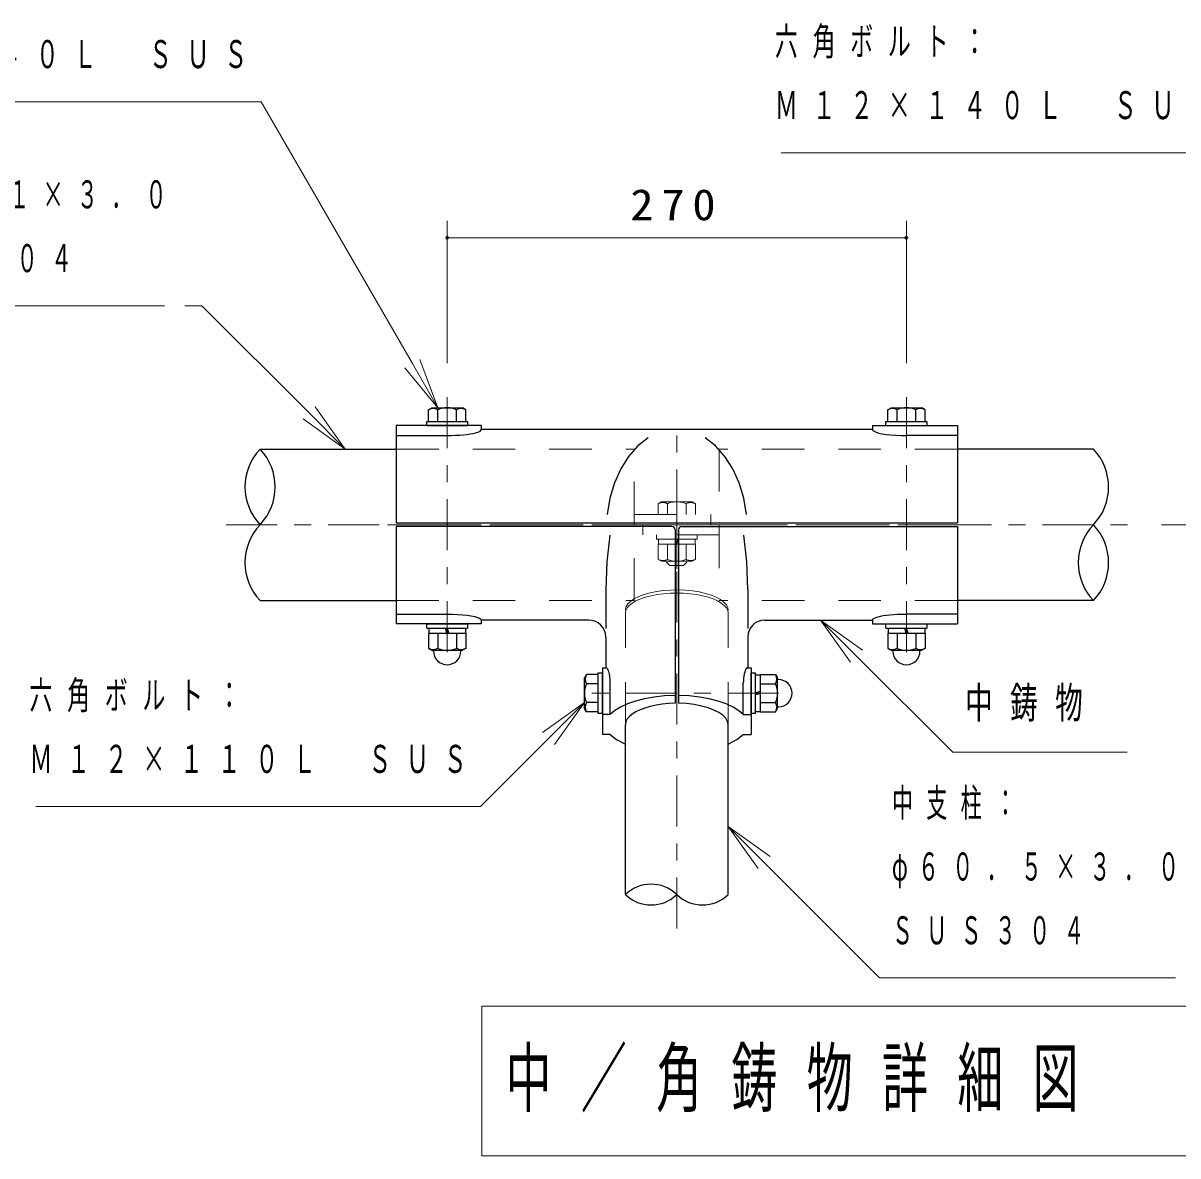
# Model space of a CAD drawing. Units: millimetres on the paper, scale 1:50, with parts at other scales. Extents: x 197 to 617, y 140 to 437.
# Drawn here: x 387.1 to 455, y 291.5 to 358.1 of the extents above; entities that cross this region are included whole.
import ezdxf

# ---------------------------------------------------------------- set-up
doc = ezdxf.new("R2010")
doc.units = ezdxf.units.MM
doc.linetypes.add('USER1', pattern=[4.5, 2.5, -2])
doc.linetypes.add('USER2', pattern=[6, 3, -1, 1, -1])
doc.layers.add('線', color=2, linetype='Continuous', lineweight=25)
doc.layers.add('補助', color=2, linetype='Continuous', lineweight=13)
doc.styles.add('ＭＳ ゴシック', font='')
doc.styles.get('ＭＳ ゴシック').set_extended_font_data('MS Gothic')

# ---------------------------------------------------------------- blocks, each defined once
blk = doc.blocks.new('dimension_origin')
at = {"color": 0, "linetype": 'Continuous', "lineweight": -2}
blk.add_circle((0, 0), 1.25, dxfattribs=at)

msp = doc.modelspace()

# ---------------------------------------------------------------- linework, layer by layer
at = {"layer": '線'}
for p, q in [((410.95, 335.352), (411.147, 335.466)), ((411.147, 335.466), (412.947, 335.466)), ((413.144, 335.352), (412.947, 335.466)), ((437.95, 335.352), (438.147, 335.466)), ((438.147, 335.466), (439.947, 335.466)), ((440.144, 335.352), (439.947, 335.466)), ((410.95, 334.666), (410.95, 335.352)), ((411.498, 334.666), (411.498, 335.352)), ((412.595, 334.666), (412.595, 335.352)), ((413.144, 334.666), (413.144, 335.352)), ((437.95, 334.666), (437.95, 335.352)), ((438.498, 334.666), (438.498, 335.352)), ((439.595, 334.666), (439.595, 335.352)), ((440.144, 334.666), (440.144, 335.352)), ((410.847, 334.666), (413.247, 334.666)), ((410.847, 334.416), (410.847, 334.666)), ((410.847, 334.416), (413.247, 334.416)), ((410.95, 334.666), (413.144, 334.666)), ((413.247, 334.666), (413.247, 334.416)), ((437.847, 334.666), (440.247, 334.666)), ((437.847, 334.416), (437.847, 334.666)), ((437.847, 334.416), (440.247, 334.416)), ((437.95, 334.666), (440.144, 334.666)), ((440.247, 334.666), (440.247, 334.416)), ((409.047, 333.836), (412.047, 333.836)), ((442.047, 333.836), (439.047, 333.836)), ((409.047, 328.691), (442.047, 328.691)), ((425.247, 328.481), (409.047, 328.481)), ((425.447, 328.281), (425.447, 318.103)), ((425.647, 328.281), (425.647, 318.103)), ((425.847, 328.481), (442.047, 328.481)), ((421.372, 324.779), (421.372, 322.481)), ((429.722, 324.779), (429.722, 322.481)), ((409.047, 323.335), (412.047, 323.335)), ((442.047, 323.335), (439.047, 323.335)), ((410.847, 322.756), (413.247, 322.756)), ((410.847, 322.506), (410.847, 322.756)), ((413.247, 322.756), (413.247, 322.506)), ((437.847, 322.756), (440.247, 322.756)), ((437.847, 322.506), (437.847, 322.756)), ((440.247, 322.756), (440.247, 322.506)), ((410.847, 322.506), (413.247, 322.506)), ((410.95, 322.206), (413.144, 322.206)), ((410.95, 322.206), (410.95, 321.319)), ((410.972, 322.506), (413.122, 322.506)), ((410.972, 322.506), (410.972, 322.206)), ((410.972, 322.206), (413.122, 322.206)), ((411.498, 322.206), (411.498, 321.319)), ((412.03, 322.206), (411.949, 322.506)), ((412.144, 322.206), (412.063, 322.506)), ((412.595, 322.206), (412.595, 321.319)), ((413.122, 322.506), (413.122, 322.206)), ((413.144, 322.206), (413.144, 321.319)), ((437.847, 322.506), (440.247, 322.506)), ((437.95, 322.206), (440.144, 322.206)), ((437.95, 322.206), (437.95, 321.319)), ((437.972, 322.506), (440.122, 322.506)), ((437.972, 322.506), (437.972, 322.206)), ((437.972, 322.206), (440.122, 322.206)), ((438.498, 322.206), (438.498, 321.319)), ((439.03, 322.206), (438.949, 322.506)), ((439.144, 322.206), (439.063, 322.506)), ((439.595, 322.206), (439.595, 321.319)), ((440.122, 322.506), (440.122, 322.206)), ((440.144, 322.206), (440.144, 321.319)), ((410.95, 321.319), (411.147, 321.206)), ((411.147, 321.206), (412.947, 321.206)), ((411.247, 321.156), (411.247, 321.206)), ((412.847, 321.156), (412.847, 321.206)), ((413.144, 321.319), (412.947, 321.206)), ((437.95, 321.319), (438.147, 321.206)), ((438.147, 321.206), (439.947, 321.206)), ((438.247, 321.156), (438.247, 321.206)), ((439.847, 321.156), (439.847, 321.206)), ((440.144, 321.319), (439.947, 321.206)), ((420.922, 317.48), (420.922, 319.88)), ((420.922, 319.88), (421.172, 319.88)), ((421.172, 317.48), (421.172, 319.88)), ((429.922, 317.48), (429.922, 319.88)), ((429.922, 319.88), (430.172, 319.88)), ((430.172, 317.48), (430.172, 319.88)), ((420.235, 319.777), (420.122, 319.58)), ((420.122, 317.78), (420.122, 319.58)), ((420.922, 319.777), (420.235, 319.777)), ((420.922, 319.229), (420.235, 319.229)), ((420.922, 317.583), (420.922, 319.777)), ((421.635, 317.425), (421.635, 319.266)), ((429.458, 317.425), (429.458, 319.266)), ((430.172, 317.605), (430.172, 319.755)), ((430.172, 319.755), (430.472, 319.755)), ((430.472, 317.583), (430.472, 319.777)), ((430.472, 319.777), (431.358, 319.777)), ((430.472, 317.605), (430.472, 319.755)), ((430.472, 319.229), (431.358, 319.229)), ((431.358, 319.777), (431.472, 319.58)), ((431.472, 317.78), (431.472, 319.58)), ((431.522, 319.48), (431.472, 319.48)), ((430.472, 318.777), (430.172, 318.697)), ((430.472, 318.663), (430.172, 318.583)), ((420.235, 317.583), (420.122, 317.78)), ((420.922, 318.132), (420.235, 318.132)), ((430.472, 318.132), (431.358, 318.132)), ((431.358, 317.583), (431.472, 317.78)), ((431.522, 317.88), (431.472, 317.88)), ((420.922, 317.583), (420.235, 317.583)), ((421.172, 317.48), (420.922, 317.48)), ((430.172, 317.48), (429.922, 317.48)), ((430.172, 317.605), (430.472, 317.605)), ((430.472, 317.583), (431.358, 317.583))]:
    msp.add_line(p, q, dxfattribs=at)
at = {"layer": '線', "color": 1, "linetype": 'USER2', "lineweight": 13}
for p, q in [((412.047, 321.086), (412.047, 336.086)), ((439.047, 336.086), (439.047, 321.086)), ((425.547, 304.839), (425.547, 334.691)), ((425.547, 326.586), (425.547, 331.186)), ((425.547, 330.586), (425.547, 325.986)), ((399.047, 328.586), (452.047, 328.586)), ((408.547, 328.586), (442.547, 328.586)), ((454.047, 328.586), (480.547, 328.586)), ((425.547, 323.387), (425.547, 324.753)), ((431.547, 318.68), (419.547, 318.68))]:
    msp.add_line(p, q, dxfattribs=at)
at = {"layer": '線', "color": 7}
for p, q in [((414.047, 334.416), (409.047, 334.416)), ((409.047, 334.416), (409.047, 328.691)), ((414.047, 334.416), (414.047, 334.191)), ((437.047, 334.191), (414.047, 334.191)), ((437.047, 334.416), (437.047, 334.191)), ((437.047, 334.416), (442.047, 334.416)), ((442.047, 334.416), (442.047, 328.691)), ((401.047, 333.041), (409.047, 333.041)), ((450.047, 333.041), (442.047, 333.041)), ((409.047, 328.481), (409.047, 322.756)), ((442.047, 328.481), (442.047, 322.756)), ((401.047, 324.131), (409.047, 324.131)), ((450.047, 324.131), (442.047, 324.131)), ((414.047, 322.756), (409.047, 322.756)), ((414.047, 322.981), (414.047, 322.756)), ((420.147, 322.981), (414.047, 322.981)), ((420.372, 322.981), (420.147, 322.981)), ((430.722, 322.981), (430.947, 322.981)), ((430.947, 322.981), (437.047, 322.981)), ((437.047, 322.981), (437.047, 322.756)), ((437.047, 322.756), (442.047, 322.756)), ((421.372, 321.981), (421.372, 320.18)), ((429.722, 321.981), (429.722, 320.18)), ((421.172, 320.18), (421.372, 320.18)), ((421.172, 320.18), (421.172, 317.425)), ((429.711, 320.18), (429.922, 320.18)), ((429.922, 320.18), (429.922, 317.425)), ((421.635, 317.425), (421.172, 317.425)), ((421.172, 317.425), (421.172, 316.253)), ((429.458, 317.425), (429.922, 317.425)), ((429.922, 317.425), (429.922, 316.253)), ((422.522, 306.839), (422.522, 316.839)), ((428.572, 306.839), (428.572, 316.839)), ((421.635, 316.253), (421.172, 316.253)), ((429.458, 316.253), (429.922, 316.253))]:
    msp.add_line(p, q, dxfattribs=at)
at = {"layer": '線', "color": 4, "linetype": 'USER1', "lineweight": 13}
for p, q in [((409.047, 333.041), (423.047, 333.041)), ((423.047, 324.131), (423.047, 333.041)), ((428.047, 333.041), (428.047, 324.131)), ((442.047, 333.041), (428.047, 333.041)), ((424.45, 329.822), (424.647, 329.936)), ((424.45, 329.186), (424.45, 329.822)), ((426.447, 329.936), (424.647, 329.936)), ((424.998, 329.186), (424.998, 329.822)), ((426.095, 329.186), (426.095, 329.822)), ((426.644, 329.822), (426.447, 329.936)), ((426.644, 329.186), (426.644, 329.822)), ((423.047, 329.186), (427.547, 329.186)), ((427.547, 328.586), (427.547, 329.186)), ((423.047, 328.586), (427.547, 328.586)), ((423.547, 328.586), (423.547, 327.986)), ((428.047, 328.586), (423.547, 328.586)), ((428.047, 327.986), (423.547, 327.986)), ((424.347, 327.736), (424.347, 327.986)), ((426.747, 327.986), (426.747, 327.736)), ((424.347, 327.736), (426.747, 327.736)), ((424.45, 327.436), (426.644, 327.436)), ((424.45, 327.436), (424.45, 326.549)), ((424.472, 327.736), (424.472, 327.436)), ((424.472, 327.436), (426.622, 327.436)), ((424.998, 327.436), (424.998, 326.549)), ((425.53, 327.436), (425.449, 327.736)), ((425.644, 327.436), (425.563, 327.736)), ((426.095, 327.436), (426.095, 326.549)), ((426.622, 327.736), (426.622, 327.436)), ((426.644, 327.436), (426.644, 326.549)), ((424.45, 326.549), (424.647, 326.436)), ((424.647, 326.436), (426.447, 326.436)), ((424.947, 326.386), (425.147, 326.186)), ((425.947, 326.186), (425.147, 326.186)), ((426.147, 326.386), (425.947, 326.186)), ((426.644, 326.549), (426.447, 326.436)), ((409.047, 324.131), (423.047, 324.131)), ((442.047, 324.131), (428.047, 324.131)), ((422.522, 316.839), (422.522, 323.387)), ((428.572, 316.839), (428.572, 323.387))]:
    msp.add_line(p, q, dxfattribs=at)
at = {"layer": '線', "color": 7, "lineweight": 13}
for p, q in [((414.076, 300.27), (414.076, 291.47)), ((484.376, 300.27), (414.076, 300.27)), ((414.076, 291.47), (484.376, 291.47))]:
    msp.add_line(p, q, dxfattribs=at)
at = {"layer": '線'}
for points in [[(412.047, 333.836), (412.294, 333.839), (412.538, 333.847), (412.774, 333.861), (412.998, 333.879), (413.209, 333.902), (413.401, 333.93), (413.573, 333.962), (413.721, 333.997), (413.843, 334.035), (413.938, 334.076), (414.004, 334.118), (414.04, 334.161), (414.045, 334.176), (414.047, 334.191)], [(437.047, 334.191), (437.071, 334.135), (437.144, 334.081), (437.265, 334.03), (437.429, 333.982), (437.632, 333.94), (437.871, 333.904), (438.139, 333.875), (438.429, 333.854), (438.734, 333.841), (439.047, 333.836)], [(423.871, 333.691), (423.261, 333.219), (422.716, 332.61), (422.251, 331.88), (421.88, 331.051), (421.612, 330.146), (421.456, 329.191)], [(429.637, 329.191), (429.481, 330.146), (429.214, 331.051), (428.842, 331.88), (428.377, 332.61), (427.832, 333.219), (427.222, 333.691)], [(421.61, 327.981), (421.432, 326.402), (421.372, 324.779)], [(429.722, 324.779), (429.661, 326.402), (429.483, 327.981)], [(412.047, 323.335), (412.359, 323.33), (412.665, 323.317), (412.955, 323.296), (413.222, 323.267), (413.461, 323.231), (413.665, 323.189), (413.829, 323.141), (413.949, 323.09), (414.022, 323.036), (414.047, 322.981)], [(437.047, 322.981), (437.06, 323.022), (437.102, 323.063), (437.17, 323.103), (437.265, 323.141), (437.384, 323.177), (437.526, 323.211), (437.689, 323.241), (437.871, 323.267), (438.069, 323.29), (438.281, 323.308), (438.504, 323.321), (438.734, 323.33), (438.89, 323.334), (439.047, 323.335)], [(421.635, 319.266), (421.633, 319.379), (421.627, 319.49), (421.617, 319.598), (421.603, 319.701), (421.586, 319.797), (421.566, 319.885), (421.542, 319.964), (421.516, 320.031), (421.487, 320.087), (421.457, 320.131), (421.426, 320.161), (421.393, 320.177), (421.382, 320.179), (421.372, 320.18)], [(429.732, 320.18), (429.689, 320.174), (429.648, 320.144), (429.608, 320.092), (429.572, 320.018), (429.539, 319.925), (429.511, 319.815), (429.488, 319.691), (429.472, 319.555), (429.461, 319.413), (429.458, 319.266)], [(425.447, 318.103), (425.061, 318.078), (424.685, 318.036), (424.326, 317.976), (423.987, 317.9), (423.674, 317.809), (423.391, 317.703), (423.143, 317.586), (422.932, 317.457), (422.763, 317.319), (422.637, 317.175), (422.557, 317.025), (422.523, 316.873), (422.522, 316.856), (422.522, 316.839)], [(428.572, 316.839), (428.537, 317.025), (428.432, 317.207), (428.26, 317.381), (428.025, 317.544), (427.732, 317.691), (427.386, 317.82), (426.996, 317.927), (426.57, 318.011), (426.117, 318.07), (425.647, 318.103)]]:
    msp.add_lwpolyline(points, dxfattribs=at)
at = {"layer": '線', "color": 4, "linetype": 'USER1', "lineweight": 13}
for points in [[(428.571, 323.556), (428.546, 323.723), (428.461, 323.887), (428.318, 324.044), (428.119, 324.192), (427.869, 324.328), (427.572, 324.449), (427.234, 324.552), (426.863, 324.635), (426.465, 324.697), (426.049, 324.736), (425.623, 324.752), (425.195, 324.745), (424.775, 324.713), (424.369, 324.659), (423.988, 324.584), (423.637, 324.487), (423.325, 324.373), (423.058, 324.242), (422.84, 324.098), (422.676, 323.944), (422.57, 323.782), (422.524, 323.615), (422.522, 323.586), (422.522, 323.556)], [(422.522, 323.387), (422.547, 323.541), (422.625, 323.692), (422.752, 323.839), (422.927, 323.977), (423.147, 324.106), (423.408, 324.222), (423.705, 324.324), (424.034, 324.41), (424.389, 324.479), (424.764, 324.528), (425.152, 324.558), (425.547, 324.568), (425.941, 324.558), (426.33, 324.528), (426.704, 324.479), (427.059, 324.41), (427.388, 324.324), (427.686, 324.222), (427.946, 324.106), (428.166, 323.977), (428.341, 323.839), (428.469, 323.692), (428.546, 323.541), (428.572, 323.387)]]:
    msp.add_lwpolyline(points, dxfattribs=at)
at = {"layer": '線', "color": 7}
for points in [[(425.447, 318.554), (424.822, 318.518), (424.217, 318.447), (423.644, 318.344), (423.114, 318.209), (422.64, 318.047), (422.23, 317.859), (421.892, 317.65), (421.635, 317.425)], [(429.458, 317.425), (429.201, 317.65), (428.864, 317.859), (428.453, 318.047), (427.979, 318.209), (427.45, 318.344), (426.876, 318.447), (426.271, 318.518), (425.647, 318.554)], [(421.635, 316.253), (422.006, 315.949), (422.522, 315.68)], [(428.572, 315.68), (429.087, 315.949), (429.458, 316.253)]]:
    msp.add_lwpolyline(points, dxfattribs=at)
at = {"layer": '線'}
for centre, radius, start, end in [((412.047, 334.086), 1.38, 66.57346, 113.42654), ((439.047, 334.086), 1.38, 66.57346, 113.42654), ((411.224, 334.877), 0.548, 60.00001, 119.99999), ((412.869, 334.877), 0.548, 60.00001, 119.99999), ((438.224, 334.877), 0.548, 60.00001, 119.99999), ((439.869, 334.877), 0.548, 60.00001, 119.99999), ((403.389, 330.813), 3.232, 136.44154, 223.55846), ((398.704, 330.813), 3.232, 316.44154, 43.55846), ((447.704, 330.813), 3.232, 316.44154, 43.55846), ((403.389, 326.358), 3.232, 136.44154, 223.55846), ((425.247, 328.281), 0.2, 0, 90), ((425.847, 328.281), 0.2, 90, 180), ((452.389, 326.358), 3.232, 136.44154, 223.55846), ((447.704, 326.358), 3.232, 316.44154, 43.55846), ((411.224, 321.794), 0.548, 240.00001, 299.99999), ((412.047, 322.585), 1.38, 246.57346, 293.42654), ((412.869, 321.794), 0.548, 240.00001, 299.99999), ((438.224, 321.794), 0.548, 240.00001, 299.99999), ((439.047, 322.585), 1.38, 246.57346, 293.42654), ((439.869, 321.794), 0.548, 240.00001, 299.99999), ((412.047, 321.156), 0.8, 180, 0), ((439.047, 321.156), 0.8, 180, 0), ((421.501, 318.68), 1.38, 156.57346, 203.42654), ((420.71, 319.503), 0.548, 150.00001, 209.99999), ((430.883, 319.503), 0.548, 330.00001, 29.99999), ((430.092, 318.68), 1.38, 336.57346, 23.42654), ((431.522, 318.68), 0.8, 270, 90), ((420.71, 317.857), 0.548, 150.00001, 209.99999), ((430.883, 317.857), 0.548, 330.00001, 29.99999), ((424.034, 305.269), 2.18, 46.07099, 133.92901), ((424.034, 308.409), 2.18, 226.07099, 313.92901), ((427.059, 308.409), 2.18, 226.07099, 313.92901)]:
    msp.add_arc(centre, radius, start, end, dxfattribs=at)
at = {"layer": '線', "color": 4, "linetype": 'USER1', "lineweight": 13}
for centre, radius, start, end in [((424.724, 329.347), 0.548, 60.00001, 119.99999), ((425.547, 328.556), 1.38, 66.57346, 113.42654), ((426.369, 329.347), 0.548, 60.00001, 119.99999), ((424.724, 327.024), 0.548, 240.00001, 299.99999), ((425.547, 327.815), 1.38, 246.57346, 293.42654), ((426.369, 327.024), 0.548, 240.00001, 299.99999)]:
    msp.add_arc(centre, radius, start, end, dxfattribs=at)
at = {"layer": '線', "color": 7}
for centre, start, end in [((420.372, 321.981), 0, 90), ((430.722, 321.981), 90, 180)]:
    msp.add_arc(centre, 1, start, end, dxfattribs=at)
at = {"layer": '補助'}
for p, q in [((374.956, 353.466), (400.14, 353.466)), ((401.106, 353.466), (400.106, 353.466)), ((409.998, 338.064), (401.106, 353.466)), ((431.688, 350.466), (456.872, 350.466)), ((412.047, 338.086), (412.047, 346.466)), ((439.047, 338.086), (439.047, 346.466)), ((412.047, 345.466), (439.047, 345.466)), ((379.036, 341.466), (395.431, 341.466)), ((397.622, 341.466), (396.622, 341.466)), ((403.925, 335.162), (397.622, 341.466)), ((410.431, 338.314), (411.498, 335.466)), ((409.565, 337.814), (411.498, 335.466)), ((411.498, 335.466), (409.998, 338.064)), ((404.279, 335.515), (406.047, 333.041)), ((403.572, 334.808), (406.047, 333.041)), ((406.047, 333.041), (403.925, 335.162)), ((433.997, 322.981), (436.118, 320.859)), ((436.471, 321.213), (433.997, 322.981)), ((435.764, 320.506), (433.997, 322.981)), ((436.118, 320.859), (441.772, 315.206)), ((417.647, 316.364), (420.122, 318.132)), ((420.122, 318.132), (418, 316.01)), ((418.354, 315.657), (420.122, 318.132)), ((418, 316.01), (414.008, 312.018)), ((441.772, 315.206), (442.772, 315.206)), ((442.772, 315.206), (452.034, 315.206)), ((387.858, 312.018), (413.042, 312.018)), ((414.008, 312.018), (413.008, 312.018)), ((428.572, 310.839), (430.693, 308.718)), ((431.046, 309.071), (428.572, 310.839)), ((430.339, 308.364), (428.572, 310.839)), ((430.693, 308.718), (437.472, 301.939)), ((437.472, 301.939), (438.472, 301.939)), ((438.472, 301.939), (454.867, 301.939))]:
    msp.add_line(p, q, dxfattribs=at)

# ---------------------------------------------------------------- block references
at = {"layer": '補助', "xscale": 0.0667, "yscale": 0.0667}
msp.add_blockref('dimension_origin', (412.047, 345.466), dxfattribs=at)
at = {"layer": '補助', "xscale": 0.0667, "yscale": 0.0667, "rotation": 180}
msp.add_blockref('dimension_origin', (439.047, 345.466), dxfattribs=at)

# ---------------------------------------------------------------- texts
at = {"layer": '線', "color": 7, "insert": (415.476, 295.87), "char_height": 3.299, "attachment_point": 4, "style": 'ＭＳ ゴシック'}
msp.add_mtext('\\T1.64;\\W0.6;中／角鋳物詳細図\u3000Ｓ＝１／１０', dxfattribs=at)
at = {"layer": '補助', "style": 'ＭＳ ゴシック'}
for s, insert, char_height, attachment_point in [('\\T1.64;\\W0.6;六角ボルト：', (431.313, 357.841), 1.65, 1), ('\\T1.64;\\W0.6;Ｍ１２×１４０Ｌ\u3000ＳＵＳ', (374.581, 357.091), 1.65, 1), ('\\T1.64;\\W0.6;Ｍ１２×１４０Ｌ\u3000ＳＵＳ', (431.313, 354.091), 1.65, 1), ('\\T1.63;\\W0.55;φ８９．１×３．０', (378.661, 348.841), 1.65, 1), ('\\T1.33;\\W1.1;270', (425.547, 346.466), 1.833, 8), ('\\T1.63;\\W0.55;ＳＵＳ３０４', (378.661, 345.091), 1.65, 1), ('\\T1.64;\\W0.6;六角ボルト：', (387.483, 319.393), 1.65, 1), ('\\T1.63;\\W0.65;中鋳物', (442.497, 319.039), 1.833, 1), ('\\T1.64;\\W0.6;Ｍ１２×１１０Ｌ\u3000ＳＵＳ', (387.483, 315.643), 1.65, 1), ('\\T1.63;\\W0.55;中支柱：', (438.197, 313.064), 1.65, 1), ('\\T1.63;\\W0.55;φ６０．５×３．０', (438.197, 309.314), 1.65, 1), ('\\T1.63;\\W0.55;ＳＵＳ３０４', (438.197, 305.564), 1.65, 1)]:
    msp.add_mtext(s, dxfattribs=dict(at, insert=insert, char_height=char_height, attachment_point=attachment_point))

doc.saveas('drawing.dxf')
